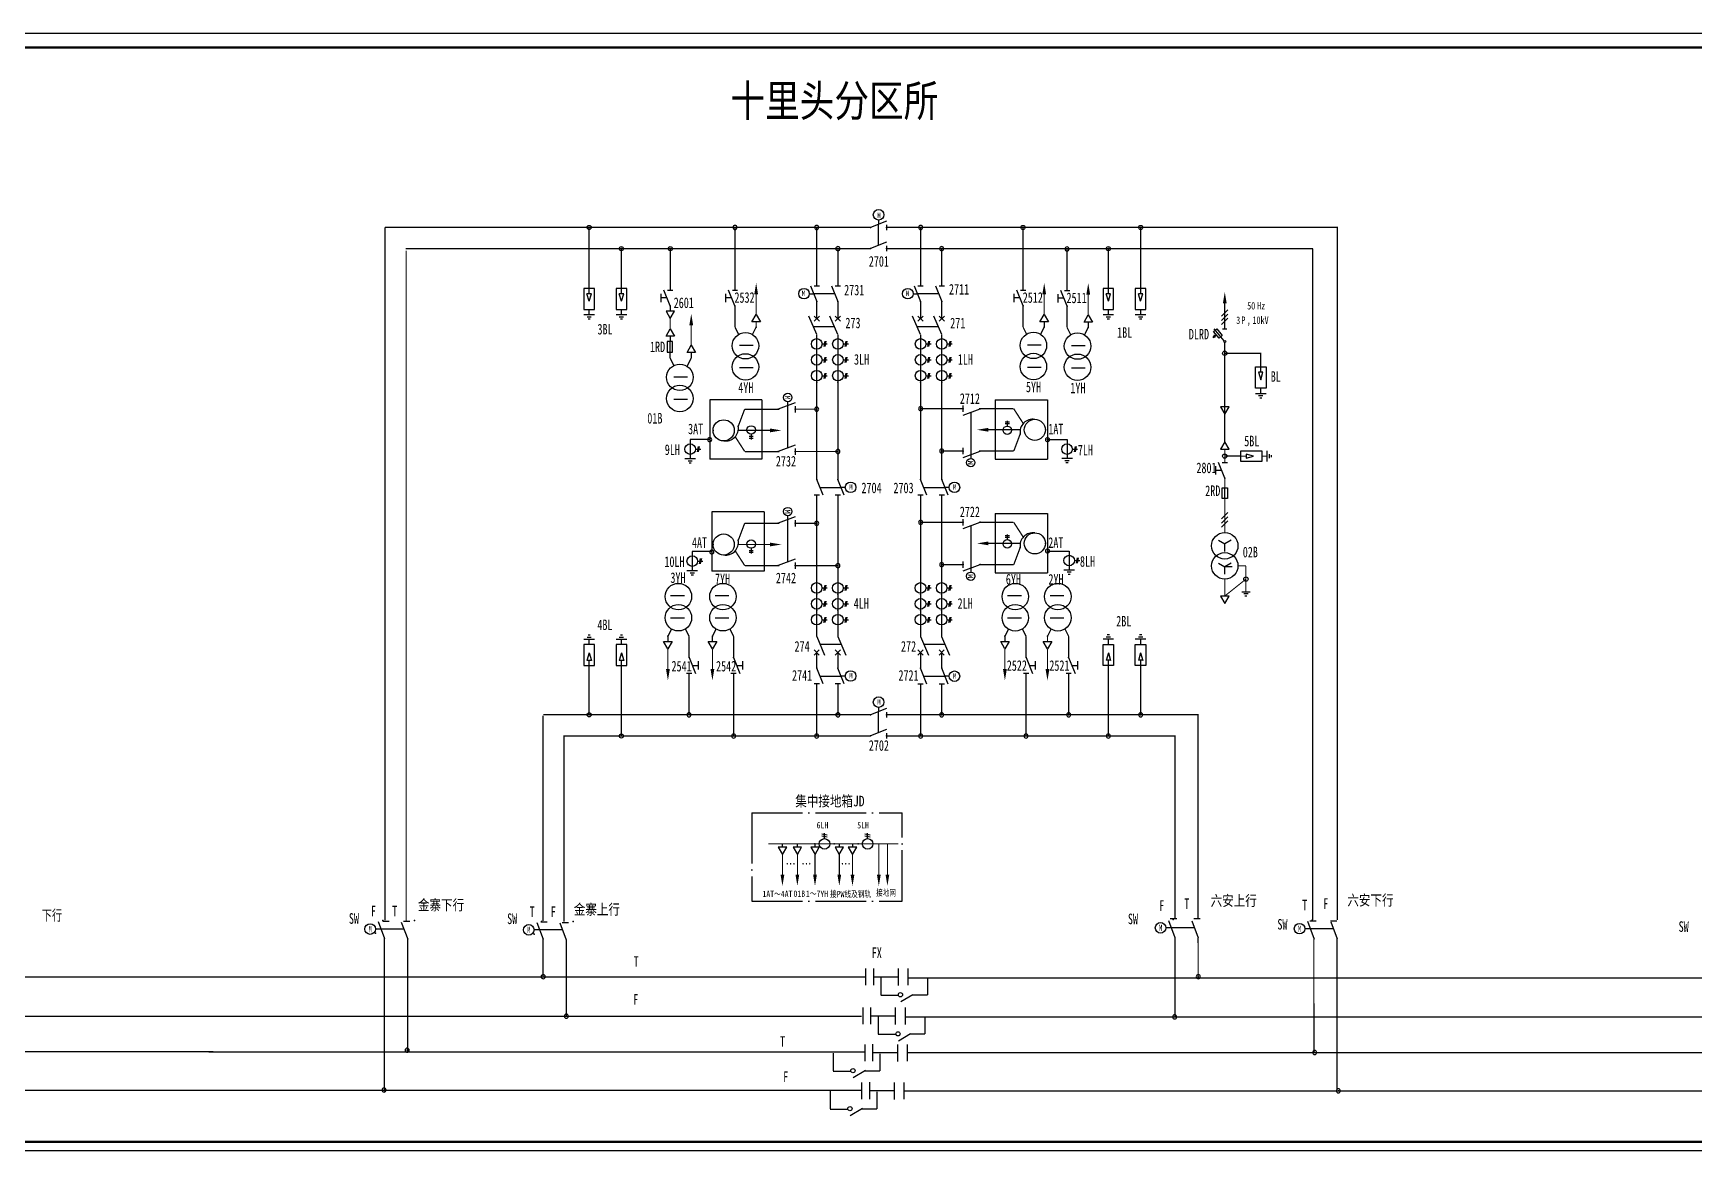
# Model space of a CAD drawing. Header units: millimetres. Extents: x 10667 to 23854, y -3427 to -2899.
# Drawn here: x 18083 to 18867, y -3427 to -2899 of the extents above; entities that cross this region are included whole.
import ezdxf
from ezdxf.enums import TextEntityAlignment as Align

# ---------------------------------------------------------------- set-up
doc = ezdxf.new("R2010")
doc.units = ezdxf.units.MM
doc.header["$LTSCALE"] = 10
doc.linetypes.add('ACAD_ISO04W100', pattern=[30, 24, -3, 0, -3])
doc.linetypes.add('DASHED', pattern=[11, 5, 0.5, 5, 0.5])
for name, color, linetype in [('3', 3, 'Continuous'), ('4', 1, 'Continuous'), ('BBLOCK', 2, 'DASHED'), ('BLOCK', 3, 'Continuous'), ('BOX', 7, 'Continuous'), ('DASHED', 6, 'Continuous'), ('DLINE', 1, 'Continuous'), ('LINE', 7, 'Continuous'), ('PLINE', 1, 'Continuous'), ('TEXT', 2, 'Continuous'), ('设    备', 3, 'Continuous'), ('设备编号', 2, 'Continuous'), ('连 接 线', 1, 'Continuous')]:
    doc.layers.add(name, color=color, linetype=linetype)
doc.styles.add('HZ', font='SimSun.ttf', dxfattribs={"width": 0.7})
doc.styles.add('ITALIC', font='NSimSun.ttf', dxfattribs={"width": 0.7})
doc.styles.add('JH1', font='NSimSun.ttf', dxfattribs={"width": 0.8})
doc.styles.add('ROMNAS', font='NSimSun.ttf', dxfattribs={"width": 0.7})

# ---------------------------------------------------------------- blocks, each defined once
blk = doc.blocks.new('$RDQX')
for p, q in [((-1.25, 2.5), (1.25, 2.5)), ((-1.25, -2.5), (-1.25, 2.5)), ((1.25, 2.5), (1.25, -2.5)), ((1.25, -2.5), (-1.25, -2.5))]:
    blk.add_line(p, q)
at = {"layer": 'DLINE', "const_width": 0.6}
blk.add_lwpolyline([(0, 2.5), (0, -2.5)], dxfattribs=at)
at = {"layer": 'DLINE'}
for p in [(0, 2.5), (0, -2.5)]:
    blk.add_point(p, dxfattribs=at)
at = {"style": 'HZ', "width": 0.76}
blk.add_attdef('序号', (1.71, -2.68), '', height=4, dxfattribs=at)
at = {"style": 'HZ', "width": 0.76, "flags": 1}
for tag, p in [('符号', (1.59, -7.12)), ('名称', (1.59, -11.42)), ('规格', (1.59, -20.01)), ('型号', (1.59, -15.71)), ('单位', (1.59, -24.45)), ('数量', (1.84, -28.88))]:
    blk.add_attdef(tag, p, '', height=4, dxfattribs=at)
blk = doc.blocks.new('$JT')
at = {"color": 3}
blk.add_lwpolyline([(0, 0, 1.8, 0, 0), (0, 5.41, 0, 0, 0)], format="xyseb", dxfattribs=at)
blk = doc.blocks.new('$$POINT', base_point=(176.43, 371.44))
blk.add_point((176.43, 371.44))
blk = doc.blocks.new('$$DD', base_point=(181.79, 368.35))
at = {"layer": 'BLOCK', "color": 2}
blk.add_circle((181.79, 368.35), 0.971, dxfattribs=at)
at = {"xscale": 1.428571, "yscale": 1.428571, "zscale": 1.428571}
for rotation in [270, 180, 90]:
    blk.add_blockref('$$POINT', (181.79, 368.35), dxfattribs=dict(at, rotation=rotation))
blk.add_blockref('$$POINT', (181.79, 368.35), dxfattribs=at)
blk = doc.blocks.new('$$LHX')
for p, q in [((3.79, 1.25), (3.29, -1.25)), ((4.29, 1.25), (3.79, -1.25)), ((2.5, 0), (5, 0))]:
    blk.add_line(p, q)
blk.add_circle((0, 0), 2.5)
blk = doc.blocks.new('$55DGKXX')
for p, q in [((-2, -3.75), (-5, 3.75)), ((-3.5, 0), (6.5, 0)), ((8, -3.75), (5, 3.75)), ((8.5, 0), (6.5, 0)), ((-3.75, -3.75), (-6.25, -3.75)), ((6.25, -3.75), (3.75, -3.75))]:
    blk.add_line(p, q)
blk.add_circle((11, 0), 2.5)
for p in [(-5, 3.75), (5, 3.75), (-5, -3.75), (5, -3.75)]:
    blk.add_point(p)
at = {"style": 'HZ', "width": 0.76}
blk.add_attdef('序号', (-10.37, -3.77), '', height=4, dxfattribs=at)
at = {"style": 'HZ', "width": 0.76, "flags": 1}
for tag, p in [('符号', (-10.5, -8.21)), ('名称', (-10.5, -12.51)), ('型号', (-10.5, -16.8)), ('规格', (-10.5, -21.1)), ('单位', (-10.5, -25.54)), ('数量', (-10.24, -29.97))]:
    blk.add_attdef(tag, p, '', height=4, dxfattribs=at)
at = {"layer": 'TEXT', "style": 'HZ', "width": 0.76}
blk.add_text('M', height=2.5, dxfattribs=at).set_placement((10.37, -1.12))
blk = doc.blocks.new('$ZOBYQX')
blk.add_circle((0, 0), 5)
blk.add_arc((-1, 1), 6, 350.53768, 99.46232)
for p in [(-1.99, 6.92), (0, -5)]:
    blk.add_point(p)
at = {"style": 'HZ', "width": 0.76}
blk.add_attdef('序号', (5.33, -2.35), '', height=4, dxfattribs=at)
at = {"style": 'HZ', "width": 0.76, "flags": 1}
for tag, p in [('符号', (5.21, -6.8)), ('名称', (5.21, -11.09)), ('规格', (5.21, -19.68)), ('型号', (5.21, -15.39)), ('单位', (5.21, -24.12)), ('数量', (5.46, -28.55))]:
    blk.add_attdef(tag, p, '', height=4, dxfattribs=at)
blk = doc.blocks.new('$BLQX')
for p, q in [((-2.5, -10), (-2.5, 0)), ((-2.5, 0), (2.5, 0)), ((2.5, 0), (2.5, -10)), ((0, -6), (-1.08, -2.46)), ((-1.07, -2.5), (1.08, -2.5)), ((0, -6), (1.08, -2.46)), ((2.5, -10), (-2.5, -10)), ((-2.5, -12.5), (2.5, -12.5)), ((-1, -13.5), (1, -13.5)), ((-0.5, -14.5), (0.5, -14.5))]:
    blk.add_line(p, q)
at = {"layer": 'DLINE', "const_width": 0.6}
for points in [[(0, -2.5), (0, 0)], [(0, -10), (0, -12.5)]]:
    blk.add_lwpolyline(points, dxfattribs=at)
at = {"style": 'HZ', "width": 0.76}
blk.add_attdef('序号', (3.86, -10.33), '', height=4, dxfattribs=at)
at = {"style": 'HZ', "width": 0.76, "flags": 1}
for tag, p in [('符号', (3.73, -14.77)), ('名称', (3.73, -19.07)), ('规格', (3.73, -27.66)), ('型号', (3.73, -23.36)), ('单位', (3.73, -32.1)), ('数量', (3.99, -36.53))]:
    blk.add_attdef(tag, p, '', height=4, dxfattribs=at)

msp = doc.modelspace()

# ---------------------------------------------------------------- linework, layer by layer
for p, q in [((18449.82, -3018.1), (18452.82, -3025.6)), ((18451.57, -3018.1), (18454.07, -3018.1)), ((18459.82, -3018.1), (18462.82, -3025.6)), ((18461.57, -3018.1), (18464.07, -3018.1)), ((18498.87, -3018.1), (18501.87, -3025.6)), ((18500.62, -3018.1), (18503.12, -3018.1)), ((18508.87, -3018.1), (18511.87, -3025.6)), ((18510.62, -3018.1), (18513.12, -3018.1)), ((18379.38, -3025.88), (18379.38, -3021.88)), ((18382.14, -3023.88), (18379.38, -3023.88)), ((18383.64, -3027.63), (18380.64, -3020.13)), ((18382.39, -3020.13), (18384.89, -3020.13)), ((18409.96, -3025.88), (18409.96, -3021.88)), ((18412.72, -3023.88), (18409.96, -3023.88)), ((18414.22, -3027.63), (18411.22, -3020.13)), ((18412.97, -3020.13), (18415.47, -3020.13)), ((18449.32, -3021.85), (18451.32, -3021.85)), ((18461.32, -3021.85), (18451.32, -3021.85)), ((18498.37, -3021.85), (18500.37, -3021.85)), ((18510.37, -3021.85), (18500.37, -3021.85)), ((18546.02, -3025.88), (18546.02, -3021.88)), ((18548.77, -3023.88), (18546.02, -3023.88)), ((18550.27, -3027.63), (18547.27, -3020.13)), ((18549.02, -3020.13), (18551.52, -3020.13)), ((18566.81, -3026.03), (18566.81, -3022.03)), ((18569.56, -3024.03), (18566.81, -3024.03)), ((18571.06, -3027.78), (18568.06, -3020.28)), ((18569.81, -3020.28), (18572.31, -3020.28)), ((18452.82, -3041.16), (18449.07, -3032.41)), ((18454.07, -3032.41), (18451.57, -3034.91)), ((18451.57, -3032.41), (18454.07, -3034.91)), ((18462.82, -3041.16), (18459.07, -3032.41)), ((18461.57, -3032.41), (18464.07, -3034.91)), ((18464.07, -3032.41), (18461.57, -3034.91)), ((18501.87, -3041.16), (18498.12, -3032.41)), ((18500.62, -3032.41), (18503.12, -3034.91)), ((18503.12, -3032.41), (18500.62, -3034.91)), ((18511.87, -3041.16), (18508.12, -3032.41)), ((18513.12, -3032.41), (18510.62, -3034.91)), ((18510.62, -3032.41), (18513.12, -3034.91)), ((18542.89, -3084.45), (18542.89, -3081.93)), ((18420.85, -3089.22), (18422.85, -3089.22)), ((18421.79, -3088.16), (18421.79, -3090.68)), ((18541.84, -3082.39), (18543.84, -3082.39)), ((18543.84, -3083.39), (18541.84, -3083.39)), ((18422.85, -3090.22), (18420.85, -3090.22)), ((18390.55, -3099.8), (18395.55, -3099.8)), ((18392.05, -3100.8), (18394.05, -3100.8)), ((18392.55, -3101.8), (18393.55, -3101.8)), ((18573.55, -3099.8), (18568.55, -3099.8)), ((18572.05, -3100.8), (18570.05, -3100.8)), ((18571.55, -3101.8), (18570.55, -3101.8)), ((18641.28, -3107.32), (18641.28, -3103.32)), ((18644.04, -3105.32), (18641.28, -3105.32)), ((18645.54, -3109.07), (18642.54, -3101.57)), ((18644.29, -3101.57), (18646.79, -3101.57)), ((18541.84, -3136.06), (18543.84, -3136.06)), ((18543.84, -3137.06), (18541.84, -3137.06)), ((18542.89, -3138.12), (18542.89, -3135.6)), ((18420.85, -3143.13), (18422.85, -3143.13)), ((18422.85, -3144.13), (18420.85, -3144.13)), ((18421.79, -3142.07), (18421.79, -3144.59)), ((18391.55, -3152.71), (18396.55, -3152.71)), ((18574.55, -3152.47), (18569.55, -3152.47)), ((18393.05, -3153.71), (18395.05, -3153.71)), ((18393.55, -3154.71), (18394.55, -3154.71)), ((18573.05, -3153.47), (18571.05, -3153.47)), ((18572.55, -3154.47), (18571.55, -3154.47)), ((18452.8, -3183.85), (18456.55, -3192.6)), ((18462.8, -3183.85), (18466.55, -3192.6)), ((18501.83, -3183.87), (18505.58, -3192.62)), ((18511.83, -3183.87), (18515.58, -3192.62)), ((18451.55, -3192.6), (18454.05, -3190.1)), ((18454.05, -3192.6), (18451.55, -3190.1)), ((18464.05, -3192.6), (18461.55, -3190.1)), ((18461.55, -3192.6), (18464.05, -3190.1)), ((18503.08, -3192.62), (18500.58, -3190.12)), ((18500.58, -3192.62), (18503.08, -3190.12)), ((18510.58, -3192.62), (18513.08, -3190.12)), ((18513.08, -3192.62), (18510.58, -3190.12)), ((18392.53, -3193.74), (18395.53, -3201.24)), ((18394.03, -3197.49), (18396.78, -3197.49)), ((18396.78, -3195.49), (18396.78, -3199.49)), ((18413.57, -3193.74), (18416.57, -3201.24)), ((18415.07, -3197.49), (18417.82, -3197.49)), ((18417.82, -3195.49), (18417.82, -3199.49)), ((18551.7, -3193.74), (18554.7, -3201.24)), ((18553.2, -3197.49), (18555.96, -3197.49)), ((18555.96, -3195.49), (18555.96, -3199.49)), ((18571.81, -3193.74), (18574.81, -3201.24)), ((18573.31, -3197.49), (18576.06, -3197.49)), ((18576.06, -3195.49), (18576.06, -3199.49)), ((18393.78, -3201.24), (18391.28, -3201.24)), ((18414.82, -3201.24), (18412.32, -3201.24)), ((18552.95, -3201.24), (18550.45, -3201.24)), ((18573.06, -3201.24), (18570.56, -3201.24))]:
    msp.add_line(p, q)
at = {"color": 3}
for p, q in [((18439.13, -3094.74), (18439.13, -3072.92)), ((18525.55, -3077.87), (18525.55, -3099.69)), ((18439.13, -3148.65), (18439.13, -3126.83)), ((18525.55, -3131.54), (18525.55, -3153.36))]:
    msp.add_line(p, q, dxfattribs=at)
at = {"color": 7}
for p, q in [((18644.29, -3113.65), (18646.79, -3113.65)), ((18644.29, -3118.65), (18644.29, -3113.65)), ((18646.79, -3118.65), (18644.29, -3118.65)), ((18646.79, -3113.65), (18646.79, -3118.65)), ((18455.24, -3277.03), (18457.74, -3277.53)), ((18455.24, -3278.03), (18457.74, -3278.53)), ((18456.49, -3279.32), (18456.49, -3276.82)), ((18475.61, -3277.03), (18478.11, -3277.53)), ((18475.61, -3278.03), (18478.11, -3278.53)), ((18476.86, -3279.32), (18476.86, -3276.82))]:
    msp.add_line(p, q, dxfattribs=at)
at = {"color": 1, "const_width": 0.6}
for points in [[(18415.78, -3084.45), (18418.78, -3076.45)], [(18550.38, -3083.21), (18545.85, -3076.19)], [(18414.3, -3089.4), (18418.83, -3096.42)], [(18430.76, -3086.45), (18415.6, -3086.45)], [(18533.92, -3086.16), (18549.08, -3086.16)], [(18548.91, -3088.16), (18545.91, -3096.16)], [(18415.78, -3138.36), (18418.78, -3130.36)], [(18550.38, -3136.88), (18545.85, -3129.86)], [(18414.3, -3143.31), (18418.83, -3150.33)], [(18430.76, -3140.36), (18415.6, -3140.36)], [(18533.92, -3139.83), (18549.08, -3139.83)], [(18548.91, -3141.83), (18545.91, -3149.83)]]:
    msp.add_lwpolyline(points, dxfattribs=at)
at = {"color": 7}
for points in [[(18430.76, -3086.45, 1.8, 0, 0), (18436.17, -3086.45, 0, 0, 0)], [(18533.92, -3086.16, 1.8, 0, 0), (18528.51, -3086.16, 0, 0, 0)], [(18430.76, -3140.36, 1.8, 0, 0), (18436.17, -3140.36, 0, 0, 0)], [(18533.92, -3139.83, 1.8, 0, 0), (18528.51, -3139.83, 0, 0, 0)], [(18436.63, -3296.29, 1.8, 0, 0), (18436.63, -3301.7, 0, 0, 0)], [(18443.68, -3296.29, 1.8, 0, 0), (18443.68, -3301.7, 0, 0, 0)], [(18452.01, -3296.29, 1.8, 0, 0), (18452.01, -3301.7, 0, 0, 0)], [(18463.49, -3296.29, 1.8, 0, 0), (18463.49, -3301.7, 0, 0, 0)], [(18469.72, -3296.29, 1.8, 0, 0), (18469.72, -3301.7, 0, 0, 0)], [(18482.16, -3296.29, 1.8, 0, 0), (18482.16, -3301.7, 0, 0, 0)], [(18486.21, -3296.29, 1.8, 0, 0), (18486.21, -3301.7, 0, 0, 0)]]:
    msp.add_lwpolyline(points, format="xyseb", dxfattribs=at)
at = {"color": 7, "const_width": 0.5}
msp.add_lwpolyline([(18451.99, -3281.82), (18460.99, -3281.82)], dxfattribs=at)
for centre, radius in [((18446.82, -3021.85), 2.5), ((18495.87, -3021.85), 2.5), ((18421.85, -3086.22), 2), ((18542.84, -3086.39), 2), ((18421.85, -3140.13), 2), ((18542.84, -3140.06), 2)]:
    msp.add_circle(centre, radius)
at = {"color": 7}
for centre, radius in [((18645.54, -3140.96), 6.25), ((18456.49, -3281.82), 2.5), ((18476.86, -3281.82), 2.5)]:
    msp.add_circle(centre, radius, dxfattribs=at)
for p in [(18452.82, -3018.1), (18462.82, -3018.1), (18501.87, -3018.1), (18511.87, -3018.1), (18383.64, -3020.13), (18414.22, -3020.13), (18452.82, -3025.6), (18462.82, -3025.6), (18501.87, -3025.6), (18511.87, -3025.6), (18550.27, -3020.13), (18571.06, -3020.28), (18383.64, -3027.63), (18414.22, -3027.63), (18550.27, -3027.63), (18571.06, -3027.78), (18452.82, -3063.66), (18462.82, -3063.66), (18501.87, -3063.66), (18511.87, -3063.66), (18645.54, -3101.57), (18645.54, -3109.07), (18452.8, -3163.85), (18462.8, -3163.85), (18501.83, -3163.87), (18511.83, -3163.87), (18452.8, -3171.35), (18462.8, -3171.35), (18501.83, -3171.37), (18511.83, -3171.37), (18392.53, -3193.74), (18413.57, -3193.74), (18551.7, -3193.74), (18571.81, -3193.74), (18392.53, -3201.24), (18413.57, -3201.24), (18551.7, -3201.24), (18571.81, -3201.24)]:
    msp.add_point(p)
at = {"color": 4}
for p in [(18434.63, -3076.42), (18442.63, -3076.42), (18522.05, -3076.19), (18530.05, -3076.19), (18434.63, -3096.42), (18442.63, -3096.42), (18522.05, -3096.19), (18434.63, -3130.33), (18442.63, -3130.33), (18522.05, -3129.86), (18530.05, -3129.86), (18434.63, -3150.33), (18442.63, -3150.33), (18522.05, -3149.86), (18530.05, -3149.86)]:
    msp.add_point(p, dxfattribs=at)
at = {"color": 7}
for p in [(18451.99, -3281.82), (18460.99, -3281.82), (18472.36, -3281.82)]:
    msp.add_point(p, dxfattribs=at)
at = {"layer": '4', "color": 3}
for p, q in [((18475.91, -3340.66), (18475.91, -3348.58)), ((18479.57, -3340.63), (18479.57, -3348.55)), ((18491.28, -3340.68), (18491.28, -3348.7)), ((18495.89, -3340.71), (18495.89, -3348.63)), ((18479.57, -3344.58), (18491.04, -3344.58)), ((18483.09, -3344.79), (18483.09, -3353.19)), ((18505.09, -3345.15), (18505.09, -3353.14)), ((18483.09, -3353.28), (18491.38, -3353.28)), ((18498.27, -3353.07), (18492.58, -3356.49)), ((18498.24, -3353.15), (18505.08, -3353.15)), ((18474.57, -3359.14), (18474.57, -3367.06)), ((18478.23, -3359.11), (18478.23, -3367.03)), ((18478.23, -3363.05), (18489.7, -3363.05)), ((18481.91, -3363.27), (18481.91, -3371.67)), ((18489.94, -3359.16), (18489.94, -3367.17)), ((18494.55, -3359.19), (18494.55, -3367.11)), ((18503.91, -3363.62), (18503.91, -3371.62)), ((18481.91, -3371.75), (18490.2, -3371.75)), ((18497.09, -3371.55), (18491.4, -3374.96)), ((18497.06, -3371.62), (18503.9, -3371.62)), ((18475.55, -3376.55), (18475.55, -3384.46)), ((18479.21, -3376.51), (18479.21, -3384.43)), ((18490.93, -3376.57), (18490.93, -3384.58)), ((18495.53, -3376.59), (18495.53, -3384.51)), ((18460.62, -3380.67), (18460.62, -3389.08)), ((18479.21, -3380.46), (18490.69, -3380.46)), ((18482.62, -3381.03), (18482.62, -3389.02)), ((18460.62, -3389.16), (18468.91, -3389.16)), ((18475.8, -3388.95), (18470.1, -3392.37)), ((18474.03, -3394.49), (18474.03, -3402.41)), ((18475.77, -3389.03), (18482.61, -3389.03)), ((18477.69, -3394.46), (18477.69, -3402.38)), ((18489.41, -3394.51), (18489.41, -3402.52)), ((18494.01, -3394.54), (18494.01, -3402.45)), ((18459.2, -3398.61), (18459.2, -3407.02)), ((18477.69, -3398.4), (18489.17, -3398.4)), ((18481.2, -3398.97), (18481.2, -3406.96)), ((18459.2, -3407.1), (18467.49, -3407.1)), ((18474.38, -3406.9), (18468.69, -3410.31)), ((18474.35, -3406.97), (18481.19, -3406.97))]:
    msp.add_line(p, q, dxfattribs=at)
at = {"layer": '4', "color": 2}
msp.add_lwpolyline([(10666.54, -2898.77), (23853.86, -2898.77), (23853.86, -3426.84), (10666.54, -3426.84)], close=True, dxfattribs=at)
at = {"layer": 'BBLOCK', "linetype": 'Continuous'}
for p, q in [((18451.21, -3037.41), (18461.21, -3037.41)), ((18500.26, -3037.41), (18510.26, -3037.41)), ((18464.4, -3187.6), (18454.4, -3187.6)), ((18513.44, -3187.62), (18503.44, -3187.62))]:
    msp.add_line(p, q, dxfattribs=at)
at = {"layer": 'BLOCK'}
for p, q in [((18485.8, -2987.55), (18478.3, -2990.55)), ((18482.05, -2987.05), (18482.05, -2989.05)), ((18482.05, -2999.05), (18482.05, -2989.05)), ((18485.8, -2989.3), (18485.8, -2991.8)), ((18485.8, -2997.55), (18478.3, -3000.55)), ((18485.8, -2999.3), (18485.8, -3001.8)), ((18416.31, -3046.24), (18422.81, -3046.24)), ((18552.31, -3046.07), (18558.81, -3046.07)), ((18573.16, -3046.4), (18579.66, -3046.4)), ((18416.31, -3056.74), (18422.81, -3056.74)), ((18552.31, -3056.57), (18558.81, -3056.57)), ((18573.16, -3056.9), (18579.66, -3056.9)), ((18385.32, -3061.17), (18391.82, -3061.17)), ((18385.32, -3071.67), (18391.82, -3071.67)), ((18442.63, -3073.42), (18434.63, -3076.42)), ((18442.63, -3074.92), (18442.63, -3077.92)), ((18522.05, -3077.69), (18522.05, -3074.69)), ((18522.05, -3079.19), (18530.05, -3076.19)), ((18442.63, -3093.42), (18434.63, -3096.42)), ((18442.63, -3094.92), (18442.63, -3097.92)), ((18522.05, -3097.69), (18522.05, -3094.69)), ((18522.05, -3099.19), (18530.05, -3096.19)), ((18442.63, -3127.33), (18434.63, -3130.33)), ((18442.63, -3128.83), (18442.63, -3131.83)), ((18522.05, -3131.36), (18522.05, -3128.36)), ((18522.05, -3132.86), (18530.05, -3129.86)), ((18442.63, -3147.33), (18434.63, -3150.33)), ((18442.63, -3148.83), (18442.63, -3151.83)), ((18522.05, -3151.36), (18522.05, -3148.36)), ((18522.05, -3152.86), (18530.05, -3149.86)), ((18390.34, -3164.67), (18383.84, -3164.67)), ((18411.37, -3164.67), (18404.87, -3164.67)), ((18549.46, -3164.68), (18542.96, -3164.68)), ((18569.56, -3164.68), (18563.06, -3164.68)), ((18390.34, -3175.17), (18383.84, -3175.17)), ((18411.37, -3175.17), (18404.87, -3175.17)), ((18549.46, -3175.18), (18542.96, -3175.18)), ((18569.56, -3175.18), (18563.06, -3175.18)), ((18485.8, -3217.82), (18478.3, -3220.82)), ((18482.05, -3217.32), (18482.05, -3219.32)), ((18482.05, -3229.32), (18482.05, -3219.32)), ((18485.8, -3219.57), (18485.8, -3222.07)), ((18485.8, -3227.82), (18478.3, -3230.82)), ((18485.8, -3229.57), (18485.8, -3232.07))]:
    msp.add_line(p, q, dxfattribs=at)
at = {"layer": 'BLOCK', "linetype": 'DASHED'}
for p, q in [((18402.3, -3072.05), (18402.3, -3100.09)), ((18426.96, -3072.05), (18402.3, -3072.05)), ((18426.96, -3072.05), (18426.96, -3100.09)), ((18537.14, -3072.05), (18537.14, -3100.09)), ((18537.14, -3072.05), (18561.81, -3072.05)), ((18561.81, -3072.05), (18561.81, -3100.09)), ((18426.96, -3100.09), (18402.3, -3100.09)), ((18537.14, -3100.09), (18561.81, -3100.09)), ((18427.96, -3124.96), (18403.3, -3124.96)), ((18403.3, -3124.96), (18403.3, -3153)), ((18427.96, -3124.96), (18427.96, -3153)), ((18537.14, -3125.72), (18537.14, -3153.76)), ((18537.14, -3125.72), (18561.81, -3125.72)), ((18561.81, -3125.72), (18561.81, -3153.76)), ((18427.96, -3153), (18403.3, -3153)), ((18537.14, -3153.76), (18561.81, -3153.76))]:
    msp.add_line(p, q, dxfattribs=at)
at = {"layer": 'BLOCK', "color": 5}
for p, q in [((18395.23, -3090.79), (18393.05, -3090.79)), ((18393.05, -3090.79), (18393.05, -3099.8)), ((18402.3, -3090.79), (18395.23, -3090.79)), ((18561.81, -3090.79), (18568.87, -3090.79)), ((18568.87, -3090.79), (18571.05, -3090.79)), ((18571.05, -3090.79), (18571.05, -3099.8)), ((18394.05, -3143.7), (18394.05, -3152.71)), ((18396.23, -3143.7), (18394.05, -3143.7)), ((18403.3, -3143.7), (18396.23, -3143.7)), ((18561.81, -3143.46), (18569.87, -3143.46)), ((18569.87, -3143.46), (18572.05, -3143.46)), ((18572.05, -3143.46), (18572.05, -3152.47))]:
    msp.add_line(p, q, dxfattribs=at)
at = {"layer": 'BLOCK', "color": 7}
for p, q in [((18645.54, -3091.79), (18643.54, -3095.26)), ((18643.54, -3095.26), (18647.54, -3095.26)), ((18647.54, -3095.26), (18645.54, -3091.79)), ((18647.04, -3125.21), (18644.04, -3128.21)), ((18647.04, -3127.21), (18644.04, -3130.21)), ((18647.04, -3129.21), (18644.04, -3132.21)), ((18647.54, -3164.71), (18643.54, -3164.71)), ((18643.54, -3164.71), (18645.54, -3168.18)), ((18645.54, -3168.18), (18647.54, -3164.71)), ((18653.54, -3162.71), (18657.54, -3162.71)), ((18656.54, -3163.71), (18654.54, -3163.71)), ((18656.04, -3164.71), (18655.04, -3164.71)), ((18438.63, -3283.32), (18434.63, -3283.32)), ((18434.63, -3283.32), (18436.63, -3286.79)), ((18436.63, -3286.79), (18438.63, -3283.32)), ((18445.68, -3283.32), (18441.68, -3283.32)), ((18441.68, -3283.32), (18443.68, -3286.79)), ((18443.68, -3286.79), (18445.68, -3283.32)), ((18450.01, -3283.32), (18452.01, -3286.79)), ((18454.01, -3283.32), (18450.01, -3283.32)), ((18452.01, -3286.79), (18454.01, -3283.32)), ((18465.49, -3283.32), (18461.49, -3283.32)), ((18461.49, -3283.32), (18463.49, -3286.79)), ((18463.49, -3286.79), (18465.49, -3283.32)), ((18471.72, -3283.32), (18467.72, -3283.32)), ((18467.72, -3283.32), (18469.72, -3286.79)), ((18469.72, -3286.79), (18471.72, -3283.32))]:
    msp.add_line(p, q, dxfattribs=at)
at = {"layer": 'BLOCK'}
for centre, radius in [((18482.05, -2984.55), 2.5), ((18419.16, -3046.44), 6.25), ((18555.16, -3046.27), 6.25), ((18576, -3046.6), 6.25), ((18419.16, -3056.44), 6.25), ((18555.16, -3056.27), 6.25), ((18576, -3056.6), 6.25), ((18388.16, -3061.37), 6.25), ((18388.16, -3071.37), 6.25), ((18439.13, -3070.92), 2), ((18525.55, -3101.69), 2), ((18439.13, -3124.83), 2), ((18387.49, -3164.97), 6.25), ((18408.53, -3164.97), 6.25), ((18525.55, -3155.36), 2), ((18546.61, -3164.98), 6.25), ((18566.71, -3164.98), 6.25), ((18387.49, -3174.97), 6.25), ((18408.53, -3174.97), 6.25), ((18546.61, -3174.98), 6.25), ((18566.71, -3174.98), 6.25), ((18482.05, -3214.82), 2.5)]:
    msp.add_circle(centre, radius, dxfattribs=at)
at = {"layer": 'BLOCK', "color": 7}
for centre, radius in [((18645.54, -3150.46), 6.25), ((18655.54, -3156.71), 1)]:
    msp.add_circle(centre, radius, dxfattribs=at)
at = {"layer": 'BLOCK', "color": 3}
for centre in [(18492.38, -3353.1), (18491.21, -3371.57), (18469.91, -3388.98), (18468.5, -3406.92)]:
    msp.add_circle(centre, 1, dxfattribs=at)
at = {"layer": 'BLOCK'}
for p in [(18478.3, -2990.55), (18485.8, -2990.55), (18478.3, -3000.55), (18485.8, -3000.55), (18478.3, -3220.82), (18485.8, -3220.82), (18478.3, -3230.82), (18485.8, -3230.82)]:
    msp.add_point(p, dxfattribs=at)
at = {"layer": 'BOX', "const_width": 1.05}
msp.add_lwpolyline([(10677.66, -2905.48), (23845.41, -2905.48), (23845.41, -3422.56), (10677.66, -3422.56)], close=True, dxfattribs=at)
at = {"layer": 'DASHED', "color": 7, "linetype": 'DASHED', "ltscale": 0.5, "const_width": 0.5}
for points in [[(18436.63, -3286.79), (18436.63, -3296.79)], [(18443.68, -3286.79), (18443.68, -3296.79)], [(18452.01, -3286.79), (18452.01, -3296.79)]]:
    msp.add_lwpolyline(points, dxfattribs=at)
at = {"layer": 'DLINE', "const_width": 0.6}
for points in [[(18478.3, -2990.55), (18248.89, -2990.55)], [(18248.93, -2990.42), (18248.93, -3317.94)], [(18345.33, -3019.38), (18345.33, -2990.55)], [(18414.22, -3020.13), (18414.22, -2990.55)], [(18452.82, -3018.1), (18452.82, -2990.55)], [(18529.9, -2990.55), (18485.8, -2990.55)], [(18501.87, -3018.1), (18501.87, -2990.55)], [(18698.92, -2990.55), (18529.9, -2990.55)], [(18550.27, -3020.13), (18550.27, -2990.55)], [(18605.8, -3019.38), (18605.8, -2990.55)], [(18698.71, -3317.85), (18698.71, -2990.23)], [(18258.63, -3000.55), (18433.78, -3000.55)], [(18258.93, -3203.61), (18258.93, -3001.45)], [(18360.58, -3019.38), (18360.58, -3000.55)], [(18383.64, -3020.13), (18383.64, -3000.55)], [(18433.78, -3000.55), (18478.3, -3000.55)], [(18462.82, -3018.1), (18462.82, -3000.55)], [(18485.8, -3000.55), (18511.87, -3000.55)], [(18529.9, -3000.55), (18511.82, -3000.55)], [(18511.87, -3018.1), (18511.87, -3000.55)], [(18687.22, -3000.55), (18529.9, -3000.55)], [(18571.06, -3020.28), (18571.06, -3000.71)], [(18590.55, -3019.38), (18590.55, -3000.55)], [(18687.03, -3317.74), (18687.03, -3000.51)], [(18414.22, -3037.63), (18414.22, -3027.63)], [(18452.82, -3033.66), (18452.82, -3025.6)], [(18462.82, -3025.6), (18462.82, -3033.66)], [(18501.87, -3033.66), (18501.87, -3025.6)], [(18511.87, -3025.6), (18511.87, -3033.66)], [(18550.27, -3037.63), (18550.27, -3027.63)], [(18571.06, -3037.78), (18571.06, -3027.78)], [(18383.56, -3052.21), (18383.64, -3041.9)], [(18452.82, -3041.16), (18452.82, -3109.6)], [(18462.82, -3041.16), (18462.82, -3109.6)], [(18501.87, -3041.16), (18501.87, -3109.6)], [(18511.87, -3041.16), (18511.87, -3109.6)], [(18435.18, -3076.45), (18418.78, -3076.45)], [(18422.97, -3076.45), (18418.94, -3076.45)], [(18442.63, -3076.42), (18452.82, -3076.42)], [(18522.05, -3076.19), (18501.87, -3076.19)], [(18529.51, -3076.16), (18542.41, -3076.16)], [(18541.71, -3076.16), (18545.75, -3076.16)], [(18422.97, -3096.45), (18418.94, -3096.45)], [(18435.18, -3096.45), (18422.28, -3096.45)], [(18442.63, -3096.42), (18462.82, -3096.42)], [(18522.05, -3096.19), (18511.87, -3096.19)], [(18529.51, -3096.16), (18545.91, -3096.16)], [(18541.71, -3096.16), (18545.75, -3096.16)], [(18452.82, -3117.1), (18452.82, -3183.89)], [(18462.82, -3117.1), (18462.82, -3183.89)], [(18501.87, -3117.1), (18501.87, -3183.95)], [(18511.87, -3117.1), (18511.84, -3183.89)], [(18435.18, -3130.36), (18418.78, -3130.36)], [(18422.97, -3130.36), (18418.94, -3130.36)], [(18442.63, -3130.33), (18452.82, -3130.33)], [(18522.05, -3129.86), (18501.87, -3129.86)], [(18529.51, -3129.83), (18542.41, -3129.83)], [(18541.71, -3129.83), (18545.75, -3129.83)], [(18422.97, -3150.36), (18418.94, -3150.36)], [(18435.18, -3150.36), (18422.28, -3150.36)], [(18442.63, -3150.33), (18462.82, -3150.33)], [(18522.05, -3149.86), (18511.87, -3149.86)], [(18529.51, -3149.83), (18545.91, -3149.83)], [(18541.71, -3149.83), (18545.75, -3149.83)], [(18392.53, -3183.74), (18392.53, -3193.74)], [(18413.57, -3183.74), (18413.57, -3193.74)], [(18551.7, -3183.74), (18551.7, -3193.74)], [(18571.81, -3183.74), (18571.81, -3193.74)], [(18452.82, -3191.33), (18452.82, -3198.76)], [(18462.82, -3191.33), (18462.82, -3198.76)], [(18501.87, -3191.34), (18501.87, -3198.86)], [(18511.84, -3191.37), (18511.83, -3198.78)], [(18345.33, -3197.58), (18345.33, -3220.82)], [(18360.58, -3197.58), (18360.58, -3230.82)], [(18590.55, -3197.58), (18590.55, -3230.82)], [(18605.8, -3197.58), (18605.8, -3220.82)], [(18258.93, -3318.05), (18258.93, -3203.61)], [(18392.53, -3201.24), (18392.53, -3220.82)], [(18413.57, -3201.24), (18413.57, -3230.82)], [(18452.82, -3206.26), (18452.82, -3230.82)], [(18462.82, -3206.26), (18462.82, -3220.82)], [(18501.87, -3206.28), (18501.87, -3230.82)], [(18511.83, -3206.28), (18511.82, -3220.82)], [(18551.7, -3201.24), (18551.7, -3230.82)], [(18571.81, -3201.24), (18571.81, -3220.82)], [(18323.5, -3221.17), (18323.5, -3318.31)], [(18323.64, -3220.82), (18383.87, -3220.82)], [(18383.87, -3220.82), (18478.3, -3220.82)], [(18485.8, -3220.82), (18511.87, -3220.82)], [(18633.15, -3220.82), (18511.82, -3220.82)], [(18632.89, -3220.69), (18632.89, -3317.18)], [(18333.09, -3230.82), (18478.3, -3230.82)], [(18333.5, -3318.53), (18333.5, -3230.5)], [(18529.9, -3230.82), (18485.8, -3230.82)], [(18622.34, -3230.82), (18529.9, -3230.82)], [(18622.05, -3317.18), (18622.05, -3231.01)], [(18333.5, -3236.01), (18333.5, -3236.01)]]:
    msp.add_lwpolyline(points, dxfattribs=at)
at = {"layer": 'LINE', "color": 7, "linetype": 'DASHED'}
for p, q in [((18647.04, -3029.47), (18644.04, -3032.47)), ((18647.04, -3031.47), (18644.04, -3034.47)), ((18647.04, -3033.47), (18644.04, -3036.47)), ((18660.03, -3056.48), (18665.03, -3056.48)), ((18660.03, -3066.48), (18660.03, -3056.48)), ((18665.03, -3056.48), (18665.03, -3066.48)), ((18665.03, -3066.48), (18660.03, -3066.48)), ((18663.53, -3058.98), (18661.53, -3058.98)), ((18661.53, -3058.98), (18662.53, -3062.48)), ((18662.53, -3062.48), (18663.53, -3058.98)), ((18660.03, -3068.98), (18665.03, -3068.98)), ((18661.53, -3069.98), (18663.53, -3069.98)), ((18662.03, -3070.98), (18663.03, -3070.98)), ((18647.54, -3075.37), (18643.54, -3075.37)), ((18643.54, -3075.37), (18645.54, -3078.84)), ((18645.54, -3078.84), (18647.54, -3075.37))]:
    msp.add_line(p, q, dxfattribs=at)
at = {"layer": 'LINE', "color": 7, "linetype": 'ACAD_ISO04W100', "ltscale": 0.1}
for p, q in [((18422.12, -3267.14), (18422.12, -3308.83)), ((18422.12, -3267.14), (18493.2, -3267.14)), ((18493.2, -3308.83), (18493.2, -3267.14)), ((18422.12, -3308.83), (18493.2, -3308.83))]:
    msp.add_line(p, q, dxfattribs=at)
at = {"layer": 'LINE', "color": 7, "linetype": 'DASHED'}
msp.add_lwpolyline([(18645.54, -3026.47, 1.8, 0, 0), (18645.54, -3021.06, 0, 0, 0)], format="xyseb", dxfattribs=at)
at = {"layer": 'LINE', "color": 7, "linetype": 'DASHED', "const_width": 0.6}
for points in [[(18645.54, -3025.97), (18645.54, -3038.47)], [(18645.54, -3044.47), (18645.54, -3050.97)], [(18645.54, -3049.97), (18662.54, -3049.97), (18662.54, -3056.47)], [(18645.54, -3050.97), (18645.54, -3091.76)], [(18662.53, -3058.98), (18662.53, -3056.48)], [(18662.53, -3066.48), (18662.53, -3068.98)]]:
    msp.add_lwpolyline(points, dxfattribs=at)
at = {"layer": 'LINE', "color": 7, "linetype": 'DASHED'}
msp.add_circle((18645.54, -3049.97), 1, dxfattribs=at)
at = {"layer": 'PLINE', "color": 7}
msp.add_line((18469.72, -3281.82), (18469.72, -3283.32), dxfattribs=at)
at = {"layer": 'PLINE'}
for p, q in [((17748.83, -3344.6), (18257.44, -3344.6)), ((18164.16, -3344.6), (18475.85, -3344.6)), ((17748.18, -3363.19), (18263.04, -3363.19)), ((18168.62, -3363.21), (18474, -3363.21)), ((17747.36, -3379.87), (18167.76, -3379.87)), ((18165.64, -3380.04), (18475.57, -3380.04)), ((17750.22, -3398.16), (18260.24, -3398.16)), ((18166.78, -3398.16), (18473.77, -3398.16))]:
    msp.add_line(p, q, dxfattribs=at)
at = {"layer": 'PLINE', "color": 5}
for p, q in [((18495.89, -3345.07), (18811.33, -3345.07)), ((18794.32, -3345.08), (19263.13, -3345.08)), ((18494.57, -3363.46), (18809.93, -3363.46)), ((18793.21, -3363.46), (19263.13, -3363.46)), ((18495.55, -3380.32), (18811.91, -3380.32)), ((18795.53, -3380.32), (19264.54, -3380.32)), ((18494.02, -3398.47), (18807.13, -3398.47)), ((18790.73, -3398.47), (19140.51, -3398.47))]:
    msp.add_line(p, q, dxfattribs=at)
at = {"layer": 'PLINE', "color": 7}
for points, const_width in [([(18645.54, -3095.26), (18645.54, -3101.57)], 0.5), ([(18645.54, -3113.65), (18645.54, -3118.65)], 0.6), ([(18645.54, -3109.07), (18645.54, -3134.71)], 0.5), ([(18651.79, -3150.46), (18655.54, -3150.46)], 0.5), ([(18655.54, -3150.46), (18655.54, -3156.71)], 0.5), ([(18645.54, -3156.71), (18645.54, -3164.71)], 0.5), ([(18655.54, -3156.71), (18645.54, -3164.71)], 0.5), ([(18655.54, -3156.71), (18655.54, -3162.71)], 0.5), ([(18430.04, -3281.82), (18491.3, -3281.82)], 0.5), ([(18436.63, -3281.82), (18436.63, -3283.32)], 0.6), ([(18443.68, -3281.82), (18443.68, -3283.32)], 0.6), ([(18452.01, -3281.82), (18452.01, -3283.32)], 0.6), ([(18463.49, -3281.82), (18463.49, -3283.32)], 0.6), ([(18482.16, -3281.68), (18482.16, -3296.29)], 0.5), ([(18486.21, -3281.68), (18486.21, -3296.29)], 0.5), ([(18463.49, -3286.79), (18463.49, -3296.79)], 0.5), ([(18469.72, -3286.79), (18469.72, -3296.79)], 0.5)]:
    msp.add_lwpolyline(points, dxfattribs=dict(at, const_width=const_width))
at = {"layer": 'PLINE', "const_width": 0.6}
for points in [[(18248.64, -3326.44), (18248.66, -3398.66)], [(18259.63, -3326.79), (18259.65, -3380.32)], [(18323.57, -3326.79), (18323.59, -3344.3)], [(18334.56, -3327.14), (18334.57, -3363.18)], [(18621.98, -3325.85), (18621.99, -3363.47)], [(18632.96, -3326.21), (18632.98, -3345.08)], [(18687.61, -3326.74), (18687.63, -3380.17)], [(18698.59, -3326.62), (18698.61, -3398.1)]]:
    msp.add_lwpolyline(points, dxfattribs=at)
at = {"layer": 'PLINE', "color": 7}
for p in [(18645.54, -3113.65), (18645.54, -3118.65)]:
    msp.add_point(p, dxfattribs=at)
at = {"layer": '设    备', "color": 3}
for p, q in [((18641.55, -3041.28), (18640, -3042.55)), ((18640, -3042.55), (18640.78, -3041.35)), ((18640, -3042.55), (18641.33, -3042.02)), ((18640.28, -3039.74), (18641.82, -3038.46)), ((18642.82, -3042.82), (18640.28, -3039.74)), ((18645.22, -3044.09), (18640.54, -3038.47)), ((18641.82, -3038.46), (18644.36, -3041.55)), ((18644.36, -3041.55), (18642.82, -3042.82)), ((18644.54, -3038.47), (18646.54, -3038.47)), ((18653.11, -3101.11), (18653.11, -3096.11)), ((18653.11, -3096.11), (18663.11, -3096.11)), ((18655.61, -3097.61), (18655.61, -3099.61)), ((18659.11, -3098.61), (18655.61, -3097.61)), ((18663.11, -3096.11), (18663.11, -3101.11)), ((18665.61, -3101.11), (18665.61, -3096.11)), ((18666.61, -3099.61), (18666.61, -3097.61)), ((18663.11, -3101.11), (18653.11, -3101.11)), ((18655.61, -3099.61), (18659.11, -3098.61)), ((18667.61, -3099.11), (18667.61, -3098.11)), ((18257.7, -3322.06), (18244.4, -3322.06)), ((18332.63, -3322.41), (18319.33, -3322.41)), ((18631.03, -3321.48), (18617.73, -3321.48)), ((18696.67, -3321.89), (18683.37, -3321.89))]:
    msp.add_line(p, q, dxfattribs=at)
at = {"layer": '设    备', "color": 7}
for p, q in [((18642.51, -3138.35), (18645.54, -3140.1)), ((18648.57, -3138.35), (18645.54, -3140.1)), ((18645.54, -3143.6), (18645.54, -3140.1)), ((18642.51, -3149.18), (18645.54, -3150.93)), ((18648.57, -3149.18), (18645.54, -3150.93)), ((18649.04, -3150.93), (18645.54, -3150.93)), ((18645.54, -3154.43), (18645.54, -3150.93))]:
    msp.add_line(p, q, dxfattribs=at)
at = {"layer": '设    备'}
for p, q in [((18619.83, -3317.06), (18622.83, -3317.06)), ((18630.98, -3317.1), (18633.98, -3317.1)), ((18245.66, -3318.56), (18248.66, -3326.56)), ((18247.93, -3318.28), (18250.93, -3318.28)), ((18256.63, -3318.81), (18259.63, -3326.81)), ((18257.65, -3318.32), (18260.65, -3318.32)), ((18320.59, -3318.91), (18323.59, -3326.91)), ((18322.57, -3318.63), (18325.57, -3318.63)), ((18331.56, -3319.16), (18334.56, -3327.16)), ((18332.58, -3318.89), (18335.58, -3318.89)), ((18619, -3317.98), (18622, -3325.98)), ((18629.96, -3318.22), (18632.96, -3326.22)), ((18684.63, -3318.39), (18687.75, -3326.78)), ((18685.7, -3318.11), (18688.7, -3318.11)), ((18695.41, -3318.15), (18698.41, -3318.15)), ((18695.6, -3318.64), (18698.6, -3326.64))]:
    msp.add_line(p, q, dxfattribs=at)
at = {"layer": '设    备', "color": 3, "const_width": 0.6}
for points in [[(18655.61, -3098.61), (18653.11, -3098.61)], [(18663.11, -3098.61), (18665.61, -3098.61)]]:
    msp.add_lwpolyline(points, dxfattribs=at)
at = {"layer": '设    备'}
for centre, radius in [((18645.54, -3044.47), 0.5), ((18241.9, -3322.06), 2.5), ((18316.83, -3322.41), 2.5), ((18615.23, -3321.48), 2.5), ((18680.87, -3321.89), 2.5)]:
    msp.add_circle(centre, radius, dxfattribs=at)
for p in [(18621.23, -3317.49), (18247.9, -3318.07), (18262.9, -3318.07), (18322.83, -3318.43), (18337.83, -3318.43), (18686.87, -3317.91)]:
    msp.add_point(p, dxfattribs=at)
at = {"layer": '设    备', "color": 4}
for p in [(18244.4, -3324.05), (18319.33, -3324.4)]:
    msp.add_point(p, dxfattribs=at)
at = {"layer": '连 接 线', "color": 3}
for p, q in [((18381.64, -3030.13), (18383.64, -3033.59)), ((18385.64, -3030.13), (18381.64, -3030.13)), ((18383.64, -3033.59), (18385.64, -3030.13)), ((18422.22, -3035.13), (18424.22, -3031.66)), ((18426.22, -3035.13), (18422.22, -3035.13)), ((18424.22, -3031.66), (18426.22, -3035.13)), ((18558.27, -3035.13), (18560.27, -3031.66)), ((18562.27, -3035.13), (18558.27, -3035.13)), ((18560.27, -3031.66), (18562.27, -3035.13)), ((18579.06, -3035.28), (18581.06, -3031.82)), ((18581.06, -3031.82), (18583.06, -3035.28)), ((18381.64, -3041.9), (18383.64, -3038.43)), ((18385.64, -3041.9), (18381.64, -3041.9)), ((18383.64, -3038.43), (18385.64, -3041.9)), ((18583.06, -3035.28), (18579.06, -3035.28)), ((18391.56, -3049.71), (18393.56, -3046.25)), ((18395.56, -3049.71), (18391.56, -3049.71)), ((18393.56, -3046.25), (18395.56, -3049.71)), ((18382.53, -3189.71), (18380.53, -3186.24)), ((18380.53, -3186.24), (18384.53, -3186.24)), ((18384.53, -3186.24), (18382.53, -3189.71)), ((18401.57, -3186.24), (18405.57, -3186.24)), ((18403.57, -3189.71), (18401.57, -3186.24)), ((18405.57, -3186.24), (18403.57, -3189.71)), ((18541.7, -3189.71), (18539.7, -3186.24)), ((18539.7, -3186.24), (18543.7, -3186.24)), ((18543.7, -3186.24), (18541.7, -3189.71)), ((18559.81, -3186.24), (18563.81, -3186.24)), ((18561.81, -3189.71), (18559.81, -3186.24)), ((18563.81, -3186.24), (18561.81, -3189.71))]:
    msp.add_line(p, q, dxfattribs=at)
at = {"layer": '连 接 线', "const_width": 0.6}
for points in [[(18383.64, -3027.63), (18383.64, -3030.13)], [(18424.22, -3037.63), (18424.22, -3035.13)], [(18560.27, -3037.63), (18560.27, -3035.13)], [(18581.06, -3037.78), (18581.06, -3035.28)], [(18393.56, -3052.21), (18393.56, -3049.71)], [(18645.54, -3098.6), (18653.1, -3098.6)], [(18382.53, -3183.74), (18382.53, -3186.24)], [(18403.57, -3183.74), (18403.57, -3186.24)], [(18541.7, -3183.74), (18541.7, -3186.24)], [(18561.81, -3183.74), (18561.81, -3186.24)]]:
    msp.add_lwpolyline(points, dxfattribs=at)
at = {"layer": '连 接 线', "color": 6, "linetype": 'DASHED', "ltscale": 0.5, "const_width": 0.5}
for points in [[(18424.22, -3031.66), (18424.22, -3021.66)], [(18560.27, -3031.66), (18560.27, -3021.66)], [(18581.06, -3031.82), (18581.06, -3021.82)], [(18383.64, -3033.59), (18383.64, -3038.43)], [(18393.56, -3046.25), (18393.56, -3036.25)], [(18382.53, -3189.71), (18382.53, -3199.71)], [(18403.57, -3189.71), (18403.57, -3199.71)], [(18541.7, -3189.71), (18541.7, -3199.71)], [(18561.81, -3189.71), (18561.81, -3199.71)]]:
    msp.add_lwpolyline(points, dxfattribs=at)
at = {"layer": '连 接 线', "color": 3, "const_width": 0.6}
for points in [[(18414.22, -3037.63), (18415.93, -3041.06)], [(18424.22, -3037.63), (18422.5, -3041.06)], [(18550.27, -3037.63), (18551.99, -3041.06)], [(18560.27, -3037.63), (18558.56, -3041.06)], [(18571.06, -3037.78), (18572.78, -3041.22)], [(18581.06, -3037.78), (18579.35, -3041.22)], [(18383.56, -3052.21), (18385.34, -3055.79)], [(18393.56, -3052.21), (18391.59, -3056.14)], [(18382.53, -3183.74), (18384.25, -3180.31)], [(18392.53, -3183.74), (18390.79, -3180.27)], [(18403.57, -3183.74), (18405.28, -3180.31)], [(18413.57, -3183.74), (18411.83, -3180.27)], [(18541.7, -3183.74), (18543.42, -3180.31)], [(18551.7, -3183.74), (18549.97, -3180.27)], [(18561.81, -3183.74), (18563.52, -3180.31)], [(18571.81, -3183.74), (18570.07, -3180.27)]]:
    msp.add_lwpolyline(points, dxfattribs=at)
at = {"layer": '连 接 线', "color": 3}
msp.add_circle((18645.54, -3098.6), 1, dxfattribs=at)
for p in [(18424.22, -3037.63), (18560.27, -3037.63), (18581.06, -3037.78), (18382.53, -3183.74), (18403.57, -3183.74), (18541.7, -3183.74), (18561.81, -3183.74)]:
    msp.add_point(p, dxfattribs=at)

# ---------------------------------------------------------------- block references
at = {"layer": 'BLOCK'}
for name, p, rotation in [('$$DD', (18345.33, -2990.55), 1.281859004159116e-06), ('$$DD', (18550.27, -2990.55), 180), ('$$DD', (18360.58, -3000.55), 1.281859004159116e-06), ('$$DD', (18383.64, -3000.55), 180), ('$ZOBYQX', (18408.86, -3086.44), 269.9999985530038), ('$ZOBYQX', (18555.83, -3086.17), 89.99999855300375), ('$ZOBYQX', (18408.86, -3140.35), 269.9999985530038), ('$ZOBYQX', (18555.83, -3139.84), 89.99999855300375), ('$BLQX', (18590.55, -3197.58), 180), ('$BLQX', (18605.8, -3197.58), 180), ('$$DD', (18345.33, -3220.82), 180), ('$$DD', (18360.58, -3230.82), 180)]:
    msp.add_blockref(name, p, dxfattribs=dict(at, rotation=rotation))
at = {"layer": 'BLOCK', "xscale": -1}
for name, p, rotation in [('$$DD', (18414.22, -2990.55), 180), ('$$DD', (18452.82, -2990.55), 180), ('$$DD', (18501.87, -2990.55), 180), ('$$DD', (18462.82, -3000.55), 180), ('$$DD', (18511.87, -3000.55), 180), ('$$DD', (18571.06, -3000.71), 180), ('$BLQX', (18345.33, -3019.38), 359.999998718115), ('$BLQX', (18360.58, -3019.38), 359.999998718115), ('$$DD', (18452.82, -3076.42), 269.9999985530038), ('$$DD', (18501.87, -3076.19), 89.9999985530037), ('$$DD', (18402.3, -3090.79), 89.9999985530037), ('$$DD', (18561.81, -3090.79), 89.9999985530037), ('$$DD', (18462.82, -3096.42), 269.9999985530038), ('$$DD', (18511.87, -3096.19), 89.9999985530037), ('$$DD', (18501.87, -3129.86), 89.9999985530037), ('$$DD', (18452.82, -3130.33), 269.9999985530038), ('$$DD', (18403.27, -3143.86), 89.9999985530037), ('$$DD', (18561.81, -3143.46), 89.9999985530037), ('$$DD', (18462.82, -3150.33), 269.9999985530038), ('$$DD', (18511.87, -3149.86), 89.9999985530037), ('$BLQX', (18345.33, -3197.58), 180), ('$BLQX', (18360.58, -3197.58), 180), ('$$DD', (18462.82, -3220.82), 180), ('$$DD', (18511.82, -3220.82), 180), ('$$DD', (18605.8, -3220.82), 180), ('$$DD', (18452.82, -3230.82), 180), ('$$DD', (18501.87, -3230.82), 180), ('$$DD', (18590.55, -3230.82), 180), ('$$DD', (18323.64, -3344.57), 359.9999985530559), ('$$DD', (18334.53, -3363.24), 359.9999985530559), ('$$DD', (18259.38, -3379.29), 359.9999985530559), ('$$DD', (18248.49, -3398.15), 359.9999985530559)]:
    msp.add_blockref(name, p, dxfattribs=dict(at, rotation=rotation))
at = {"layer": 'BLOCK'}
for name, p in [('$$DD', (18605.8, -2990.55)), ('$$DD', (18590.55, -3000.55)), ('$$LHX', (18452.82, -3045.6)), ('$$LHX', (18452.82, -3053.1)), ('$$LHX', (18462.82, -3045.6)), ('$$LHX', (18462.82, -3053.1)), ('$$LHX', (18501.87, -3045.6)), ('$$LHX', (18501.87, -3053.1)), ('$$LHX', (18511.87, -3045.6)), ('$$LHX', (18511.87, -3053.1)), ('$$LHX', (18452.82, -3060.6)), ('$$LHX', (18462.82, -3060.6)), ('$$LHX', (18501.87, -3060.6)), ('$$LHX', (18511.87, -3060.6)), ('$$LHX', (18393.05, -3095.29)), ('$$LHX', (18571.05, -3095.29)), ('$55DGKXX', (18457.82, -3113.35)), ('$55DGKXX', (18506.87, -3113.35)), ('$$LHX', (18394.05, -3148.2)), ('$$LHX', (18572.05, -3147.96)), ('$$LHX', (18452.79, -3160.89)), ('$$LHX', (18462.79, -3160.89)), ('$$LHX', (18501.84, -3160.89)), ('$$LHX', (18511.84, -3160.89)), ('$$LHX', (18452.79, -3168.39)), ('$$LHX', (18462.79, -3168.39)), ('$$LHX', (18501.84, -3168.39)), ('$$LHX', (18511.84, -3168.39)), ('$$LHX', (18452.79, -3175.89)), ('$$LHX', (18462.79, -3175.89)), ('$$LHX', (18501.84, -3175.89)), ('$$LHX', (18511.84, -3175.89)), ('$55DGKXX', (18457.82, -3202.51)), ('$55DGKXX', (18506.87, -3202.61))]:
    msp.add_blockref(name, p, dxfattribs=at)
at = {"layer": 'BLOCK', "xscale": -1}
for name, p in [('$BLQX', (18590.55, -3019.38)), ('$BLQX', (18605.8, -3019.38)), ('$RDQX', (18383.45, -3046.95)), ('$$DD', (18392.53, -3220.82)), ('$$DD', (18571.81, -3220.82)), ('$$DD', (18413.57, -3230.82)), ('$$DD', (18551.7, -3230.82))]:
    msp.add_blockref(name, p, dxfattribs=at)
at = {"layer": 'BLOCK', "color": 5, "xscale": -1, "rotation": 359.9999985530559}
for p in [(18633.02, -3344.6), (18621.9, -3363.56), (18687.96, -3380.38), (18699.22, -3398.51)]:
    msp.add_blockref('$$DD', p, dxfattribs=at)
at = {"layer": '连 接 线', "color": 3}
for p in [(18424.22, -3022.16), (18560.27, -3022.16), (18581.06, -3022.32), (18393.56, -3036.75)]:
    msp.add_blockref('$JT', p, dxfattribs=at)
at = {"layer": '连 接 线', "color": 3, "rotation": 180}
for p in [(18382.53, -3199.21), (18403.57, -3199.21), (18541.7, -3199.21), (18561.81, -3199.21)]:
    msp.add_blockref('$JT', p, dxfattribs=at)

# ---------------------------------------------------------------- texts
at = {"layer": '3', "linetype": 'DASHED', "width": 0.8}
for s, height, style, p in [('十里头分区所', 15, 'JH1', (18461.14, -2938.19)), ('集中接地箱JD', 5, 'ROMNAS', (18459.04, -3264.09))]:
    msp.add_text(s, height=height, dxfattribs=dict(at, style=style)).set_placement(p, align=Align.CENTER)
at = {"layer": '3', "color": 3, "style": 'ITALIC', "width": 0.7}
for s, height, p in [('50', 3.5, (18656.1, -3029.31)), ('Hz', 3.5, (18660.83, -3029.31)), ('3', 3.5, (18650.94, -3036.11)), ('P', 3.5, (18653.39, -3036.11)), ('10kV', 3.5, (18658.59, -3036.11)), ('下行', 5, (18086.83, -3318.08)), ('SW', 5, (18859.9, -3323.4))]:
    msp.add_text(s, height=height, dxfattribs=at).set_placement(p)
at = {"layer": '3', "color": 7, "style": 'ITALIC', "width": 0.7}
msp.add_text(',', height=3.5, dxfattribs=at).set_placement((18655.92, -3036.11))
at = {"layer": '3', "linetype": 'DASHED', "style": 'ROMNAS', "width": 0.8}
for s, p in [('金寨下行', (18264.49, -3313.19)), ('金寨上行', (18338.07, -3315.29)), ('六安上行', (18638.86, -3311.13)), ('六安下行', (18703.44, -3310.94))]:
    msp.add_text(s, height=5, dxfattribs=at).set_placement(p)
at = {"layer": 'BLOCK', "style": 'HZ', "width": 0.76}
for p in [(18481.47, -2986.01), (18481.42, -3216.04)]:
    msp.add_text('M', height=2.5, dxfattribs=at).set_placement(p)
at = {"layer": 'BLOCK'}
for rotation, p in [(270, (18439.13, -3070.92)), (90, (18525.55, -3101.69)), (270, (18439.13, -3124.83)), (90, (18525.55, -3155.36))]:
    msp.add_text('M', height=2.5, rotation=rotation, dxfattribs=at).set_placement(p, align=Align.MIDDLE)
at = {"layer": 'TEXT', "style": 'HZ', "width": 0.76}
for p in [(18445.78, -3022.97), (18494.83, -3022.97)]:
    msp.add_text('M', height=2.5, dxfattribs=at).set_placement(p)
at = {"layer": 'TEXT', "color": 7, "style": 'HZ', "width": 0.75}
for s, p in [('6LH', (18452.78, -3274.5)), ('5LH', (18471.95, -3274.5))]:
    msp.add_text(s, height=3, dxfattribs=at).set_placement(p)
at = {"layer": 'TEXT', "color": 7, "style": 'HZ'}
for s, height, width, p in [('…', 5, 0.7, (18440.5, -3293.79)), ('…', 5, 0.7, (18447.96, -3293.79)), ('…', 5, 0.7, (18466.53, -3293.79)), ('1AT～4AT', 3, 0.75, (18434.27, -3306.98)), ('01B', 3, 0.75, (18444.59, -3306.85)), ('1～7YH', 3, 0.75, (18452.98, -3306.85)), ('接PW线及钢轨', 3, 0.75, (18468.8, -3307.01)), ('接地网', 3, 0.75, (18485.56, -3306.37))]:
    msp.add_text(s, height=height, dxfattribs=dict(at, width=width)).set_placement(p, align=Align.CENTER)
at = {"layer": '设    备', "style": 'HZ', "width": 0.62}
for p in [(18241.9, -3322.06), (18316.83, -3322.41), (18615.23, -3321.48), (18680.87, -3321.89)]:
    msp.add_text('M', height=3, dxfattribs=at).set_placement(p, align=Align.MIDDLE)
at = {"layer": '设备编号', "color": 6, "style": 'HZ', "width": 0.7}
for s, p in [('2701', (18482.18, -3006.6)), ('2731', (18470.52, -3020.15)), ('2711', (18520.05, -3019.75)), ('2601', (18390.03, -3026.17)), ('2532', (18418.71, -3023.69)), ('2512', (18554.88, -3023.69)), ('2511', (18575.55, -3023.85)), ('273', (18469.93, -3035.7)), ('271', (18519.45, -3035.7)), ('3BL', (18352.85, -3038.66)), ('1BL', (18598.29, -3040.2)), ('1RD', (18377.64, -3046.97)), ('3LH', (18474, -3052.92)), ('1LH', (18523.05, -3052.92)), ('4YH', (18419.33, -3066.21)), ('5YH', (18555.2, -3065.94)), ('1YH', (18576.18, -3066.37)), ('2712', (18525.16, -3071.4)), ('01B', (18376.38, -3080.73)), ('3AT', (18395.63, -3085.78)), ('1AT', (18565.76, -3085.78)), ('9LH', (18384.64, -3095.6)), ('7LH', (18579.72, -3095.73)), ('2732', (18438.29, -3101.02)), ('2704', (18478.7, -3113.65)), ('2703', (18493.81, -3113.65)), ('2722', (18525.16, -3124.92)), ('4AT', (18397.45, -3139.45)), ('2AT', (18565.76, -3139.45)), ('10LH', (18385.64, -3148.51)), ('8LH', (18580.72, -3148.4)), ('3YH', (18387.29, -3156.08)), ('7YH', (18408.33, -3156.56)), ('2742', (18438.29, -3156.16)), ('6YH', (18545.71, -3156.78)), ('2YH', (18565.82, -3156.78)), ('4LH', (18473.88, -3168.21)), ('2LH', (18522.93, -3168.21)), ('4BL', (18352.79, -3178.31)), ('2BL', (18597.85, -3176.57)), ('274', (18445.92, -3188.48)), ('272', (18496.18, -3188.48)), ('2541', (18388.99, -3197.88)), ('2542', (18410.03, -3197.88)), ('2741', (18445.92, -3202.19)), ('2721', (18496.18, -3202.19)), ('2522', (18547.34, -3197.59)), ('2521', (18567.44, -3197.59)), ('2702', (18482.18, -3235.36)), ('F', (18615.77, -3310.95)), ('T', (18627.59, -3310.09)), ('T', (18683.29, -3310.74)), ('F', (18693.28, -3310.04)), ('F', (18243.46, -3313.53)), ('T', (18253.5, -3313.53)), ('T', (18318.39, -3313.88)), ('F', (18328.42, -3313.88))]:
    msp.add_text(s, height=5, dxfattribs=at).set_placement(p, align=Align.MIDDLE)
for s, p in [('DLRD', (18628.58, -3043.47)), ('5BL', (18654.72, -3093.96)), ('2801', (18632.14, -3106.63)), ('2RD', (18636.3, -3117.43)), ('02B', (18654.04, -3146.42)), ('SW', (18231.87, -3319.57)), ('SW', (18306.61, -3319.7)), ('SW', (18599.79, -3319.77)), ('SW', (18670.39, -3322.3)), ('FX', (18478.8, -3335.75)), ('T', (18366.34, -3339.88)), ('F', (18366.17, -3357.81)), ('T', (18435.53, -3377.7)), ('F', (18436.98, -3394.32))]:
    msp.add_text(s, height=5, dxfattribs=at).set_placement(p)
msp.add_text('BL', height=5, dxfattribs=at).set_placement((18672.01, -3063.47), align=Align.RIGHT)

doc.saveas('drawing.dxf')
